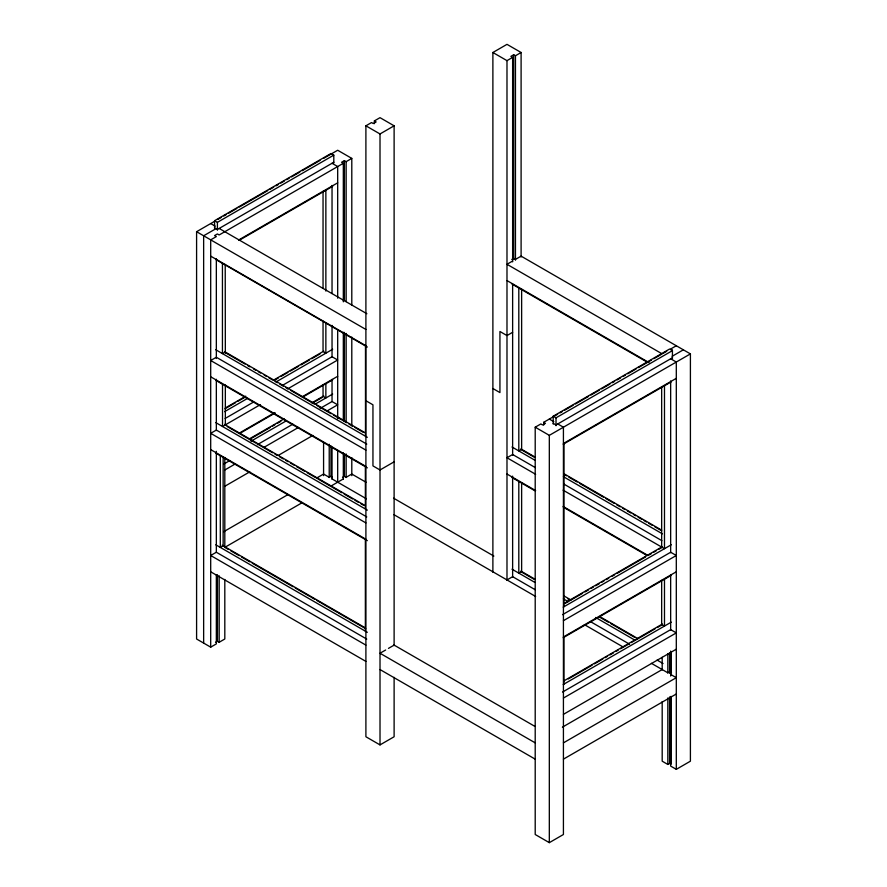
<?xml version="1.0" encoding="UTF-8"?>
<svg xmlns="http://www.w3.org/2000/svg" width="887" height="887" viewBox="0 0 887 887"><rect width="100%" height="100%" fill="white"/><g stroke="black" fill="none" stroke-linecap="round" stroke-linejoin="round"><path stroke-width="1.33" d="M394.116 677.346L394.116 736.753L380.013 744.903L365.899 736.753L365.899 125.81L371.542 122.55L373.305 123.57L376.132 121.94L374.369 120.92L374.369 123.681M374.369 120.92L380.013 117.661L394.116 125.81L394.116 645.57M492.884 572.259L492.884 52.499L506.987 44.35L521.101 52.499L521.101 256.964M214.576 228.569L214.576 220.708L330.984 153.506L333.8 155.136L333.8 162.986M216.339 574.621L216.339 643.895L210.696 647.155L196.592 639.006L196.592 231.707L215.452 220.819M217.825 219.444L221.395 217.393M223.768 216.018L226.141 214.643M228.524 213.268L236.84 208.467M239.213 207.103L267.73 190.638M270.103 189.264L273.673 187.201M276.045 185.838L278.418 184.463M280.802 183.088L284.361 181.037M286.745 179.662L289.118 178.287M291.49 176.912L299.806 172.111M302.19 170.736L320.007 160.447M323.578 158.396L337.681 150.247L351.795 158.396L351.795 305.239M214.576 220.708L217.404 222.338L333.8 155.136M521.101 52.499L515.458 55.759L513.695 54.739L510.868 56.369L512.631 57.378L512.631 261.853M215.996 228.658L203.644 235.776L203.644 643.075M365.899 125.81L380.013 133.959L394.116 125.81M492.884 52.499L506.987 60.638L512.631 57.378M333.8 162.266L217.404 229.467L214.576 227.837M351.795 158.396L346.152 161.656L344.389 160.636L341.562 162.266L343.324 163.286L343.324 301.824M343.324 163.286L219.167 234.966L217.404 233.946L214.576 235.576L216.339 236.596L210.696 239.856L210.696 647.155M239.091 239.756L337.681 182.833M239.002 240.421L332.669 186.337M225.22 351.995L222.437 353.603L222.437 263.339M225.376 407.942L245.777 396.167M273.384 380.224L323.777 351.13M224.954 408.796L235.654 402.62M238.026 401.246L245.156 397.132M276.045 379.303L278.418 377.929M280.802 376.554L287.931 372.44M290.304 371.065L298.62 366.264M300.992 364.89L309.319 360.089M311.692 358.725L320.007 353.924M224.599 411.646L247.406 398.485M276.201 381.853L332.669 349.256M225.11 418.487L253.615 402.022M282.133 385.557L332.037 356.751L337.681 360.011L287.776 388.816M260.456 404.594L222.515 426.492L222.515 384.237M511.81 259.47L513.695 258.383L515.458 259.403L521.101 256.143L690.408 353.891L690.408 761.19L676.304 769.339L670.661 766.08L670.661 696.816M512.631 261.033L506.987 264.293L662.19 353.891L653.874 358.692M239.091 433.222L274.793 412.61M302.168 396.811L337.681 376.299M240.2 433.189L275.003 413.098M302.6 397.165L332.669 379.802M249.38 438.888L284.184 418.797M311.78 402.864L323.777 395.935M249.912 439.198L270.103 427.534M272.486 426.159L274.859 424.784M277.232 423.421L280.802 421.358M312.878 402.842L322.38 397.354M250.999 441.205L285.802 421.114M315.805 403.796L332.669 394.061M223.912 463.979L229.855 460.541M257.186 444.764L292.832 424.186M320.152 408.408L332.037 401.556L337.681 404.805L326.993 410.98M224.81 469.977L235.498 463.801M264.016 447.336L298.475 427.445M224.81 486.264L249.801 471.84M278.363 455.353L312.878 435.428M512.631 332.303L506.987 335.563L499.935 331.494L499.935 392.586L492.884 388.517M223.768 531.668L287.931 494.624M316.448 478.171L323.578 474.046L329.221 477.306L330.984 476.286L332.392 477.106M342.504 477.372L344.389 476.286L346.152 477.306L351.795 474.046L366.12 482.317M302.035 502.774L224.81 547.368L228.402 549.441M330.552 486.309L343.324 478.936M394.116 461.828L380.013 469.977L372.95 465.897L372.95 404.805L365.899 400.736M553.2 424.064L553.2 416.214L669.596 349.012L672.424 350.631L672.424 358.492M557.779 423.953L563.422 427.201L563.422 834.501L549.319 842.65L535.205 834.501L535.205 427.201L540.848 423.953L542.611 424.962L545.438 423.343L543.676 422.323L543.676 425.095M543.676 422.323L557.635 414.262M560.007 412.887L562.391 411.513M564.764 410.149L573.08 405.337M575.452 403.973L588.524 396.422M590.908 395.048L599.224 390.247M601.597 388.883L609.912 384.082M612.285 382.707L614.669 381.332M617.042 379.958L620.612 377.906M622.984 376.531L625.357 375.157M627.741 373.793L636.057 368.981M638.429 367.617L651.501 360.067M663.321 353.248L666.702 351.285M676.304 345.753L670.661 349.012L672.424 350.021M553.2 416.214L556.016 417.844L672.424 350.631M672.135 356.297L683.356 349.822M672.424 357.76L556.016 424.962L553.2 423.343M535.205 427.201L549.319 435.351L690.408 353.891M215.519 642.332L217.404 641.246L219.167 642.266L224.81 639.006L224.81 579.433M563.422 443.5L676.304 378.328M563.223 444.232L671.282 381.842M385.657 650.005L380.013 653.253L535.205 742.862M388.473 648.375L394.116 645.115M506.987 579.943L512.631 576.683L535.316 589.788M563.999 603.437L662.401 546.625M564.764 603.615L582.582 593.325M584.965 591.951L588.524 589.888M590.908 588.513L593.281 587.15M595.654 585.775L599.224 583.713M601.597 582.349L603.969 580.974M606.353 579.599L608.726 578.224M612.285 576.173L614.669 574.798M617.042 573.423L645.559 556.969M647.931 555.595L651.501 553.532M653.874 552.157L656.247 550.794M658.631 549.419L662.19 547.357M563.223 607.151L671.282 544.762M562.535 614.669L670.661 552.246L676.304 555.506L563.422 620.678M563.422 636.966L676.304 571.793M563.223 637.698L671.282 575.308M563.999 680.828L662.401 624.016M568.334 678.943L592.095 665.217M594.467 663.842L602.783 659.041M605.156 657.677L607.54 656.302M609.912 654.928L613.482 652.876M615.855 651.501L618.228 650.127M620.612 648.752L628.927 643.951M631.3 642.587L655.061 628.861M657.444 627.486L661.003 625.435M563.223 684.531L671.282 622.142M562.535 692.06L670.661 629.637L676.304 632.897L563.422 698.058M563.422 714.357L676.304 649.184M562.391 727.174L662.19 669.552M563.422 742.862L676.304 677.69L670.661 674.442M563.422 759.15L676.304 693.989M662.19 701.617L662.19 761.19L667.833 764.45L669.596 763.43L671.004 764.25L671.004 696.362M332.037 163.286L337.681 166.545L337.681 298.154M670.661 358.78L676.304 362.04L676.304 769.339M506.987 280.58L649.062 362.606M512.01 284.084L646.922 361.985M210.696 223.557L215.219 226.163M219.167 228.447L366.874 313.732M549.319 419.063L553.832 421.669M196.592 231.707L365.899 329.454M210.696 256.143L365.899 345.753M215.741 259.47L367.34 347.039M520.857 448.855L535.171 457.127M563.822 473.658L661.68 530.16M521.101 449.609L534.229 457.193M564.077 474.423L566.471 475.798M568.855 477.184L577.215 482.007M579.599 483.382L603.47 497.175M605.865 498.549L614.225 503.372M616.609 504.747L620.19 506.821M622.574 508.196L624.969 509.582M627.353 510.956L630.934 513.019M633.318 514.405L635.713 515.779M638.097 517.154L641.678 519.228M644.062 520.602L646.457 521.988M648.841 523.363L652.422 525.426M654.817 526.811L660.782 530.26M512.01 447.004L534.739 460.131M563.378 476.674L662.434 533.863M535.316 467.593L512.631 454.499L506.987 457.759L535.648 474.301M563.966 484.136L661.868 540.66M563.101 490.156L664.485 548.687L664.485 385.767M506.987 474.046L535.648 490.589M563.101 506.444L647.865 555.384M512.01 477.55L534.739 490.677M563.378 507.22L646.922 555.45M224.566 351.618L365.389 432.923M226.008 353.059L245.1 364.091M247.495 365.466L249.879 366.841M253.46 368.914L255.844 370.289M258.239 371.664L260.623 373.05M264.204 375.112L266.588 376.498M268.983 377.873L272.564 379.935M274.948 381.321L277.343 382.696M279.727 384.071L283.308 386.144M285.692 387.519L288.087 388.905M290.47 390.28L314.342 404.062M316.737 405.437L331.062 413.708M333.445 415.094L341.805 419.917M344.189 421.292L346.584 422.678M348.968 424.053L352.549 426.115M354.933 427.501L363.293 432.324M215.741 349.733L367.34 437.302M366.763 444.099L216.339 357.261L210.696 360.51L365.899 450.119M661.658 624.437L664.485 626.067L664.485 579.233M210.696 376.809L365.899 466.407M215.718 380.312L367.34 467.848M520.857 571.051L535.171 579.311M563.822 595.853L570.973 599.989M599.623 616.52L637.808 638.573M393.573 498.172L493.859 556.071M521.101 571.805L534.229 579.377M567.658 598.681L570.053 600.056M599.889 617.297L608.249 622.12M610.644 623.494L634.515 637.276M512.01 569.199L534.739 582.327M563.378 598.858L568.157 601.619M595.609 617.463L634.992 640.203M590.232 621.488L629.637 644.239M657.09 660.083L663.055 663.531M671.481 672.878L669.596 671.792L667.833 672.812L651.413 663.332M332.037 478.936L366.42 498.793M393.795 514.593L535.648 596.485M584.356 624.614L622.796 646.8M224.566 424.418L365.389 505.723M227.194 426.547L255.844 443.09M258.239 444.476L272.564 452.747M274.948 454.122L277.343 455.497M279.727 456.883L283.308 458.945M285.692 460.331L288.087 461.706M290.47 463.081L294.052 465.154M296.435 466.529L304.795 471.352M307.179 472.738L315.539 477.561M317.934 478.936L341.805 492.717M344.189 494.103L352.549 498.926M354.933 500.301L358.514 502.375M360.909 503.749L363.293 505.124M215.718 422.567L367.34 510.114M366.763 516.91L216.339 430.062L210.696 433.322L365.899 522.92M210.696 449.609L365.899 539.218M215.774 453.146L367.34 540.66M222.171 545.228L365.389 627.918M230.775 550.805L239.18 555.661M241.519 557.014L249.957 561.881M252.263 563.212L293.065 586.773M295.249 588.026L309.829 596.452M310.76 596.984L314.619 599.213M316.737 600.432L320.606 602.672M321.515 603.193L326.593 606.131M327.48 606.641L337.37 612.352M338.224 612.839L348.147 618.572M348.968 619.048L365.688 628.695M393.651 644.838L534.994 726.442M215.774 544.795L367.34 632.298M366.763 639.095L216.339 552.246L210.696 555.506L365.899 645.115M210.696 571.805L365.899 661.403M380.013 669.552L535.205 759.15M671.004 652.034L671.004 672.812M670.661 380.944L670.661 552.734M670.661 574.898L670.661 630.313M670.661 651.091L670.661 676.027M669.596 652.599L669.596 673.388M669.596 696.938L669.596 763.43M667.833 653.619L667.833 673.011M667.833 697.947L667.833 764.45M662.19 657.289L662.19 669.763M661.658 386.898L661.658 547.057M661.658 580.353L661.658 625.512M563.955 443.799L563.955 606.719M563.955 637.265L563.955 684.11M556.016 417.844L556.016 425.693M549.319 435.351L549.319 842.65M521.634 289.151L521.634 449.31L518.806 450.94L518.806 288.02M521.634 482.583L521.634 571.494L518.806 573.124L518.806 481.486M515.458 55.759L515.458 260.224M513.695 54.739L513.695 259.204M512.631 283.951L512.631 455.375M512.631 476.119L512.631 577.06M506.987 60.638L506.987 580.32M380.013 133.959L380.013 744.903M365.488 345.974L365.488 436.238M365.366 466.717L365.366 508.972M365.366 539.518L365.366 631.167M351.795 337.104L351.795 425.771M351.795 457.637L351.795 475.643M346.152 161.656L346.152 301.58M346.152 333.434L346.152 422.101M346.152 453.967L346.152 477.516M344.389 160.636L344.389 300.56M344.389 332.425L344.389 421.081M344.389 454.332L344.389 476.496M343.324 332.292L343.324 420.959M343.324 452.825L343.324 479.146M337.681 330.008L337.681 418.675M337.681 450.541L337.681 482.406M332.037 185.45L332.037 293.508M332.037 325.374L332.037 357.228M332.037 379.403L332.037 401.567M332.037 447.281L332.037 479.146M330.984 446.017L330.984 476.496M329.221 444.265L329.221 477.516M325.862 190.261L325.862 291.058M325.862 322.813L325.862 353.181L323.045 351.551L323.045 321.183M325.862 383.727L325.862 397.986L323.045 396.356L323.045 384.692M323.578 442.391L323.578 475.643M323.045 191.392L323.045 288.042M225.22 264.47L225.342 353.237M225.342 384.991L225.342 424.873M224.81 457.526L224.81 546.181M223.136 456.883L223.136 545.782L220.309 547.412L220.309 455.774M219.167 575.763L219.167 642.266M217.404 222.338L217.404 230.199M217.404 574.743L217.404 641.246M216.339 258.76L216.339 358.503M216.339 379.292L216.339 430.55M216.339 451.328L216.339 552.457"/></g></svg>
